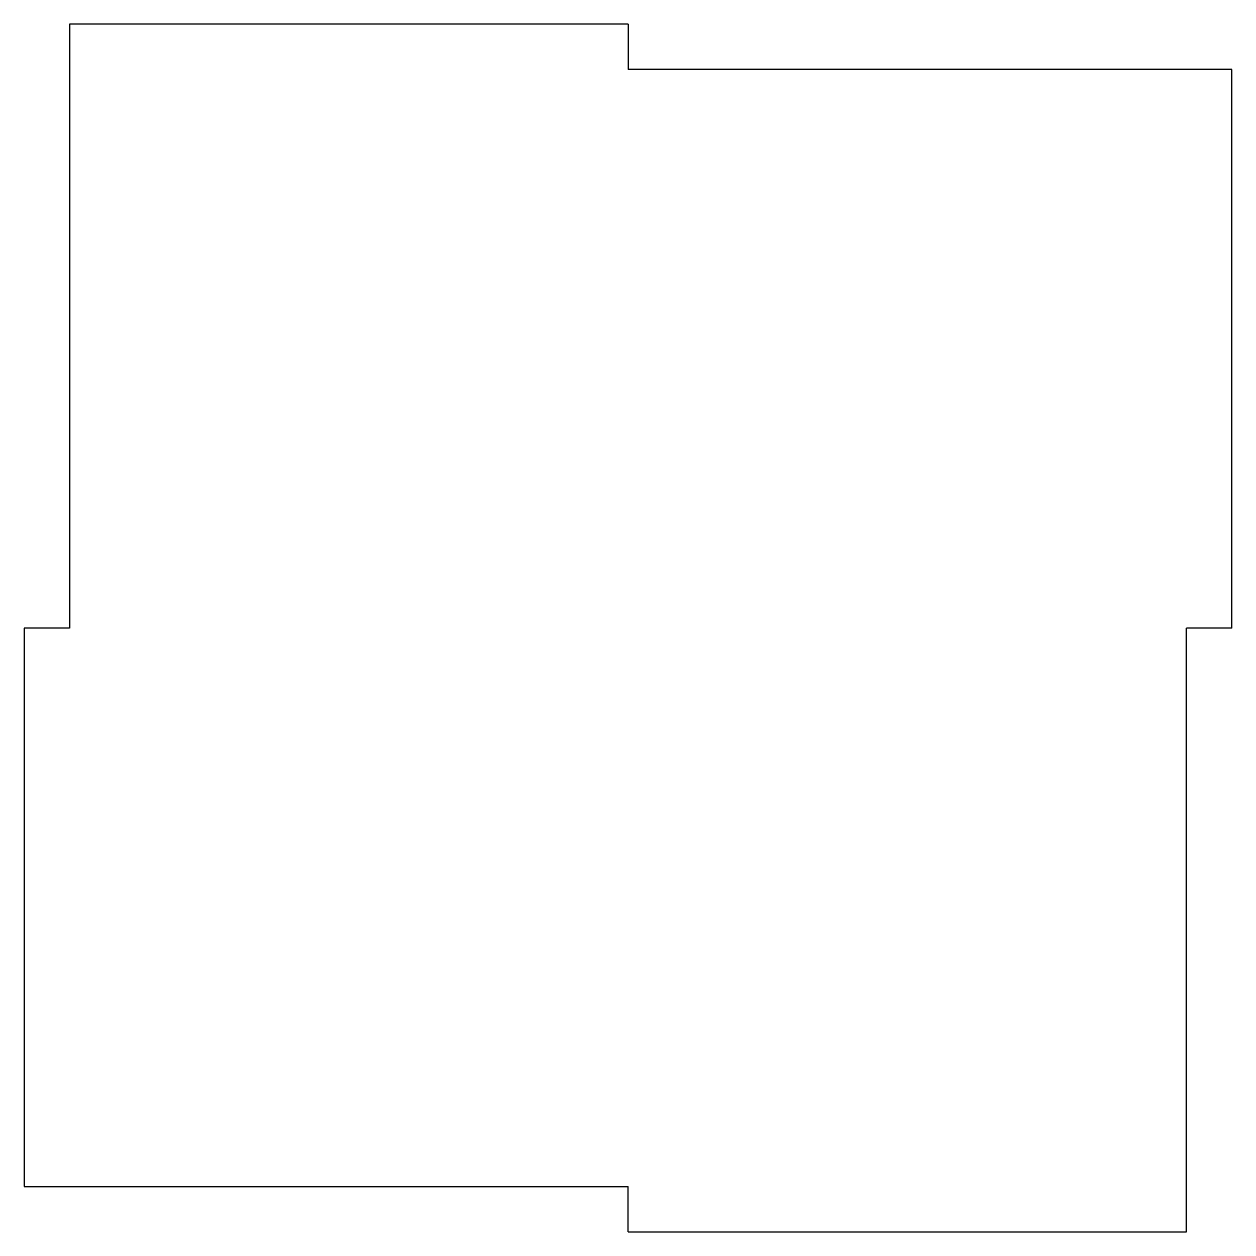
# Model space of a CAD drawing. Extents: x -20 to 20, y -20 to 20.
import ezdxf

# ---------------------------------------------------------------- set-up
doc = ezdxf.new("R2010")
doc.units = 0
doc.header["$MEASUREMENT"] = 0
doc.layers.add('MODELSKETCH_VISIBLE', color=7, linetype='CONTINUOUS')

msp = doc.modelspace()

# ---------------------------------------------------------------- linework, layer by layer
at = {"layer": 'MODELSKETCH_VISIBLE'}
for p, q in [((0, 20), (-18.5, 20)), ((-18.5, 20), (-18.5, 0)), ((0, 20), (0, 18.5)), ((20, 18.5), (0, 18.5)), ((20, 0), (20, 18.5)), ((-20, 0), (-20, -18.5)), ((-18.5, 0), (-20, 0)), ((20, 0), (18.5, 0)), ((18.5, -20), (18.5, 0)), ((-20, -18.5), (0, -18.5)), ((0, -20), (0, -18.5)), ((0, -20), (18.5, -20))]:
    msp.add_line(p, q, dxfattribs=at)

doc.saveas('drawing.dxf')
